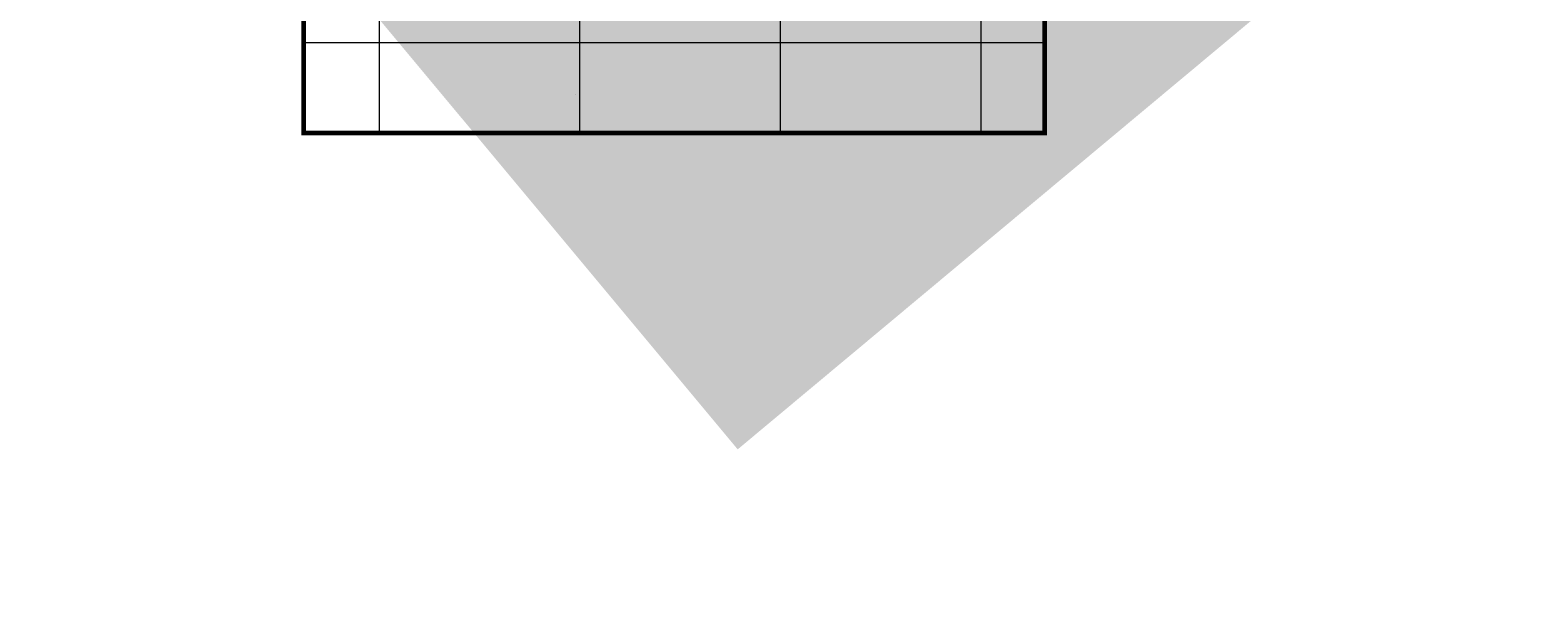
# Model space of a CAD drawing. Extents: x -5280327 to 29700, y -3925683 to 5564800.
# Drawn here: x 12264 to 29700, y -5172 to 1598 of the extents above; entities that cross this region are included whole.
import ezdxf

# ---------------------------------------------------------------- set-up
doc = ezdxf.new("R2010")
doc.units = 0
doc.linetypes.add('6', pattern=[2640.874023, 1320.437012, -1320.437012])
doc.layers.get('0').update_dxf_attribs({"linetype": 'CONTINUOUS'})
doc.layers.add('MARCO', color=7, linetype='CONTINUOUS')

msp = doc.modelspace()

# ---------------------------------------------------------------- linework, layer by layer
at = {"color": 7, "linetype": '6', "const_width": 10343}
msp.add_lwpolyline([(0, 29406), (24528, 0)], dxfattribs=at)
msp.add_lwpolyline([(0, 29406), (24528, 0)], dxfattribs=at)
at = {"layer": 'Cuadricula Coordenadas', "color": 7}
for points in [[(16359, 390), (16359, 12938)], [(18709, 390), (18709, 12938)], [(21059, 390), (21059, 12938)], [(23409, 390), (23409, 12938)], [(15472, 1448), (24151, 1448)]]:
    msp.add_lwpolyline(points, dxfattribs=at)
at = {"layer": 'Cuadricula Coordenadas', "color": 7, "const_width": 0.00153}
for points in [[(15508, 1506), (15517, 1507), (15517, 1507), (15517, 1503), (15518, 1499), (15519, 1497), (15519, 1497), (15521, 1495), (15523, 1494), (15526, 1494), (15526, 1494), (15529, 1494), (15531, 1495), (15533, 1496), (15533, 1496), (15536, 1498), (15538, 1499), (15539, 1502), (15539, 1502), (15541, 1504), (15543, 1507), (15544, 1511), (15544, 1511), (15546, 1515), (15547, 1519), (15548, 1523), (15548, 1523), (15548, 1523), (15548, 1524), (15548, 1524), (15548, 1524), (15545, 1522), (15543, 1519), (15539, 1517), (15539, 1517), (15536, 1515), (15533, 1514), (15529, 1514), (15529, 1514), (15524, 1515), (15519, 1517), (15516, 1521), (15516, 1521), (15513, 1526), (15512, 1533), (15513, 1540), (15513, 1540), (15515, 1547), (15518, 1554), (15523, 1559), (15523, 1559), (15528, 1563), (15534, 1565), (15540, 1566), (15540, 1566), (15544, 1566), (15548, 1564), (15552, 1562), (15552, 1562), (15554, 1559), (15557, 1555), (15558, 1550), (15558, 1550), (15559, 1545), (15558, 1537), (15557, 1528), (15557, 1528), (15555, 1519), (15553, 1511), (15550, 1504), (15550, 1504), (15547, 1499), (15543, 1494), (15539, 1491), (15539, 1491), (15534, 1488), (15530, 1487), (15524, 1486), (15524, 1486), (15519, 1487), (15515, 1488), (15512, 1491), (15512, 1491), (15510, 1495), (15508, 1500), (15508, 1506)], [(15550, 1540), (15550, 1545), (15550, 1550), (15548, 1553), (15548, 1553), (15546, 1556), (15543, 1558), (15539, 1558), (15539, 1558), (15536, 1558), (15532, 1556), (15528, 1553), (15528, 1553), (15525, 1549), (15523, 1545), (15522, 1539), (15522, 1539), (15521, 1535), (15522, 1531), (15524, 1527), (15524, 1527), (15526, 1525), (15529, 1523), (15533, 1523), (15533, 1523), (15537, 1523), (15540, 1525), (15543, 1527), (15543, 1527), (15546, 1531), (15548, 1535), (15550, 1540)], [(15589, 1508), (15598, 1510), (15598, 1510), (15599, 1505), (15600, 1501), (15601, 1498), (15601, 1498), (15604, 1496), (15606, 1495), (15609, 1494), (15609, 1494), (15613, 1495), (15617, 1496), (15621, 1499), (15621, 1499), (15624, 1502), (15626, 1506), (15627, 1510), (15627, 1510), (15627, 1515), (15626, 1518), (15625, 1521), (15625, 1521), (15622, 1524), (15619, 1525), (15616, 1526), (15616, 1526), (15614, 1526), (15612, 1525), (15609, 1525), (15612, 1533), (15612, 1533), (15612, 1533), (15613, 1533), (15613, 1533), (15613, 1533), (15617, 1533), (15620, 1534), (15624, 1536), (15624, 1536), (15627, 1539), (15629, 1542), (15630, 1546), (15630, 1546), (15630, 1549), (15630, 1552), (15628, 1555), (15628, 1555), (15626, 1557), (15624, 1558), (15621, 1558), (15621, 1558), (15617, 1558), (15614, 1557), (15612, 1555), (15612, 1555), (15609, 1552), (15607, 1549), (15605, 1544), (15597, 1546), (15597, 1546), (15600, 1552), (15603, 1557), (15607, 1561), (15607, 1561), (15611, 1564), (15616, 1566), (15622, 1566), (15622, 1566), (15625, 1566), (15629, 1565), (15632, 1563), (15632, 1563), (15635, 1561), (15637, 1559), (15638, 1556), (15638, 1556), (15639, 1553), (15639, 1549), (15639, 1546), (15639, 1546), (15638, 1543), (15637, 1539), (15635, 1537), (15635, 1537), (15632, 1534), (15630, 1532), (15626, 1530), (15626, 1530), (15630, 1529), (15633, 1526), (15635, 1523), (15635, 1523), (15636, 1520), (15637, 1515), (15636, 1511), (15636, 1511), (15634, 1504), (15631, 1498), (15626, 1493), (15626, 1493), (15621, 1489), (15615, 1487), (15608, 1486), (15608, 1486), (15602, 1487), (15597, 1489), (15594, 1492), (15594, 1492), (15591, 1497), (15590, 1502), (15589, 1508)], [(15644, 1508), (15653, 1510), (15653, 1510), (15653, 1505), (15654, 1501), (15656, 1498), (15656, 1498), (15658, 1496), (15661, 1495), (15664, 1494), (15664, 1494), (15668, 1495), (15672, 1496), (15675, 1499), (15675, 1499), (15678, 1502), (15680, 1506), (15682, 1510), (15682, 1510), (15682, 1515), (15681, 1518), (15680, 1521), (15680, 1521), (15677, 1524), (15674, 1525), (15670, 1526), (15670, 1526), (15669, 1526), (15667, 1525), (15664, 1525), (15667, 1533), (15667, 1533), (15667, 1533), (15668, 1533), (15668, 1533), (15668, 1533), (15672, 1533), (15675, 1534), (15679, 1536), (15679, 1536), (15681, 1539), (15683, 1542), (15685, 1546), (15685, 1546), (15685, 1549), (15684, 1552), (15683, 1555), (15683, 1555), (15681, 1557), (15678, 1558), (15675, 1558), (15675, 1558), (15672, 1558), (15669, 1557), (15666, 1555), (15666, 1555), (15664, 1552), (15662, 1549), (15660, 1544), (15652, 1546), (15652, 1546), (15654, 1552), (15658, 1557), (15662, 1561), (15662, 1561), (15666, 1564), (15671, 1566), (15677, 1566), (15677, 1566), (15680, 1566), (15684, 1565), (15687, 1563), (15687, 1563), (15689, 1561), (15691, 1559), (15693, 1556), (15693, 1556), (15694, 1553), (15694, 1549), (15694, 1546), (15694, 1546), (15693, 1543), (15691, 1539), (15689, 1537), (15689, 1537), (15687, 1534), (15684, 1532), (15681, 1530), (15681, 1530), (15685, 1529), (15687, 1526), (15690, 1523), (15690, 1523), (15691, 1520), (15691, 1515), (15691, 1511), (15691, 1511), (15689, 1504), (15686, 1498), (15681, 1493), (15681, 1493), (15675, 1489), (15669, 1487), (15663, 1486), (15663, 1486), (15657, 1487), (15652, 1489), (15648, 1492), (15648, 1492), (15646, 1497), (15644, 1502), (15644, 1508)], [(15751, 1547), (15742, 1546), (15742, 1546), (15742, 1549), (15741, 1552), (15740, 1554), (15740, 1554), (15738, 1556), (15735, 1558), (15732, 1558), (15732, 1558), (15729, 1558), (15727, 1557), (15724, 1556), (15724, 1556), (15721, 1553), (15719, 1550), (15716, 1546), (15716, 1546), (15714, 1541), (15712, 1535), (15711, 1528), (15711, 1528), (15713, 1531), (15716, 1534), (15720, 1536), (15720, 1536), (15723, 1537), (15726, 1538), (15730, 1538), (15730, 1538), (15735, 1538), (15739, 1535), (15743, 1531), (15743, 1531), (15746, 1526), (15747, 1520), (15746, 1513), (15746, 1513), (15745, 1508), (15743, 1504), (15741, 1499), (15741, 1499), (15738, 1495), (15735, 1492), (15731, 1490), (15731, 1490), (15727, 1488), (15723, 1487), (15719, 1486), (15719, 1486), (15713, 1487), (15707, 1490), (15703, 1495), (15703, 1495), (15701, 1502), (15700, 1512), (15701, 1524), (15701, 1524), (15705, 1538), (15709, 1549), (15715, 1557), (15715, 1557), (15721, 1562), (15727, 1565), (15734, 1566), (15734, 1566), (15739, 1566), (15743, 1564), (15747, 1561), (15747, 1561), (15749, 1557), (15750, 1552), (15751, 1547)], [(15709, 1513), (15709, 1510), (15709, 1507), (15710, 1503), (15710, 1503), (15711, 1501), (15712, 1498), (15714, 1497), (15714, 1497), (15716, 1495), (15718, 1494), (15720, 1494), (15720, 1494), (15724, 1495), (15727, 1496), (15731, 1499), (15731, 1499), (15734, 1503), (15736, 1507), (15737, 1512), (15737, 1512), (15737, 1517), (15737, 1522), (15735, 1525), (15735, 1525), (15733, 1528), (15730, 1529), (15726, 1530), (15726, 1530), (15723, 1529), (15719, 1528), (15716, 1525), (15716, 1525), (15713, 1522), (15711, 1518), (15709, 1513)], [(15784, 1526), (15784, 1526), (15786, 1535), (15788, 1542), (15791, 1549), (15791, 1549), (15794, 1554), (15797, 1558), (15801, 1562), (15801, 1562), (15805, 1564), (15809, 1566), (15814, 1566), (15814, 1566), (15818, 1566), (15821, 1565), (15824, 1564), (15824, 1564), (15826, 1562), (15828, 1559), (15830, 1556), (15830, 1556), (15831, 1553), (15831, 1549), (15832, 1545), (15832, 1545), (15832, 1540), (15831, 1533), (15830, 1526), (15830, 1526), (15828, 1518), (15826, 1510), (15824, 1504), (15824, 1504), (15821, 1499), (15818, 1494), (15814, 1491), (15814, 1491), (15810, 1488), (15805, 1487), (15800, 1486), (15800, 1486), (15794, 1487), (15789, 1490), (15786, 1494), (15786, 1494), (15783, 1502), (15783, 1513), (15784, 1526)], [(15793, 1526), (15792, 1515), (15791, 1506), (15793, 1501), (15793, 1501), (15795, 1497), (15798, 1495), (15802, 1494), (15802, 1494), (15805, 1495), (15809, 1497), (15813, 1501), (15813, 1501), (15816, 1506), (15819, 1515), (15821, 1526), (15821, 1526), (15823, 1538), (15823, 1546), (15822, 1552), (15822, 1552), (15819, 1555), (15816, 1558), (15813, 1558), (15813, 1558), (15809, 1558), (15805, 1556), (15802, 1553), (15802, 1553), (15799, 1547), (15796, 1538), (15793, 1526)], [(15888, 1547), (15879, 1546), (15879, 1546), (15879, 1549), (15878, 1552), (15877, 1554), (15877, 1554), (15875, 1556), (15872, 1558), (15869, 1558), (15869, 1558), (15866, 1558), (15864, 1557), (15861, 1556), (15861, 1556), (15858, 1553), (15856, 1550), (15853, 1546), (15853, 1546), (15851, 1541), (15849, 1535), (15848, 1528), (15848, 1528), (15850, 1531), (15853, 1534), (15857, 1536), (15857, 1536), (15860, 1537), (15863, 1538), (15867, 1538), (15867, 1538), (15872, 1538), (15876, 1535), (15880, 1531), (15880, 1531), (15882, 1526), (15883, 1520), (15883, 1513), (15883, 1513), (15882, 1508), (15880, 1504), (15878, 1499), (15878, 1499), (15875, 1495), (15872, 1492), (15868, 1490), (15868, 1490), (15864, 1488), (15860, 1487), (15856, 1486), (15856, 1486), (15849, 1487), (15844, 1490), (15840, 1495), (15840, 1495), (15837, 1502), (15837, 1512), (15838, 1524), (15838, 1524), (15842, 1538), (15846, 1549), (15852, 1557), (15852, 1557), (15857, 1562), (15864, 1565), (15871, 1566), (15871, 1566), (15876, 1566), (15880, 1564), (15884, 1561), (15884, 1561), (15886, 1557), (15887, 1552), (15888, 1547)], [(15846, 1513), (15846, 1510), (15846, 1507), (15846, 1503), (15846, 1503), (15847, 1501), (15849, 1498), (15851, 1497), (15851, 1497), (15853, 1495), (15855, 1494), (15857, 1494), (15857, 1494), (15861, 1495), (15864, 1496), (15868, 1499), (15868, 1499), (15870, 1503), (15873, 1507), (15874, 1512), (15874, 1512), (15874, 1517), (15874, 1522), (15872, 1525), (15872, 1525), (15870, 1528), (15867, 1529), (15863, 1530), (15863, 1530), (15859, 1529), (15856, 1528), (15853, 1525), (15853, 1525), (15850, 1522), (15848, 1518), (15846, 1513)], [(15894, 1526), (15894, 1526), (15896, 1535), (15898, 1542), (15900, 1549), (15900, 1549), (15903, 1554), (15907, 1558), (15910, 1562), (15910, 1562), (15914, 1564), (15919, 1566), (15924, 1566), (15924, 1566), (15927, 1566), (15931, 1565), (15933, 1564), (15933, 1564), (15936, 1562), (15938, 1559), (15939, 1556), (15939, 1556), (15940, 1553), (15941, 1549), (15941, 1545), (15941, 1545), (15941, 1540), (15941, 1533), (15940, 1526), (15940, 1526), (15938, 1518), (15936, 1510), (15933, 1504), (15933, 1504), (15930, 1499), (15927, 1494), (15923, 1491), (15923, 1491), (15919, 1488), (15915, 1487), (15910, 1486), (15910, 1486), (15904, 1487), (15899, 1490), (15895, 1494), (15895, 1494), (15893, 1502), (15892, 1513), (15894, 1526)], [(15903, 1526), (15901, 1515), (15901, 1506), (15902, 1501), (15902, 1501), (15905, 1497), (15907, 1495), (15911, 1494), (15911, 1494), (15915, 1495), (15919, 1497), (15922, 1501), (15922, 1501), (15926, 1506), (15928, 1515), (15931, 1526), (15931, 1526), (15932, 1538), (15933, 1546), (15931, 1552), (15931, 1552), (15929, 1555), (15926, 1558), (15922, 1558), (15922, 1558), (15919, 1558), (15915, 1556), (15912, 1553), (15912, 1553), (15908, 1547), (15905, 1538), (15903, 1526)], [(15973, 1488), (15986, 1566), (15996, 1566), (16022, 1504), (16033, 1566), (16042, 1566), (16028, 1488), (16019, 1488), (15992, 1549), (15981, 1488), (15973, 1488)], [(23375, 1506), (23383, 1507), (23383, 1507), (23383, 1503), (23384, 1499), (23386, 1497), (23386, 1497), (23387, 1495), (23390, 1494), (23393, 1494), (23393, 1494), (23395, 1494), (23398, 1495), (23400, 1496), (23400, 1496), (23402, 1498), (23404, 1499), (23406, 1502), (23406, 1502), (23408, 1504), (23409, 1507), (23411, 1511), (23411, 1511), (23412, 1515), (23413, 1519), (23414, 1523), (23414, 1523), (23414, 1523), (23414, 1524), (23414, 1524), (23414, 1524), (23412, 1522), (23409, 1519), (23406, 1517), (23406, 1517), (23403, 1515), (23399, 1514), (23396, 1514), (23396, 1514), (23390, 1515), (23386, 1517), (23382, 1521), (23382, 1521), (23380, 1526), (23379, 1533), (23379, 1540), (23379, 1540), (23381, 1547), (23385, 1554), (23389, 1559), (23389, 1559), (23394, 1563), (23400, 1565), (23406, 1566), (23406, 1566), (23411, 1566), (23415, 1564), (23418, 1562), (23418, 1562), (23421, 1559), (23423, 1555), (23425, 1550), (23425, 1550), (23425, 1545), (23425, 1537), (23424, 1528), (23424, 1528), (23422, 1519), (23419, 1511), (23417, 1504), (23417, 1504), (23413, 1499), (23410, 1494), (23406, 1491), (23406, 1491), (23401, 1488), (23396, 1487), (23391, 1486), (23391, 1486), (23386, 1487), (23382, 1488), (23379, 1491), (23379, 1491), (23376, 1495), (23375, 1500), (23375, 1506)], [(23416, 1540), (23417, 1545), (23416, 1550), (23415, 1553), (23415, 1553), (23412, 1556), (23409, 1558), (23406, 1558), (23406, 1558), (23402, 1558), (23399, 1556), (23395, 1553), (23395, 1553), (23392, 1549), (23390, 1545), (23388, 1539), (23388, 1539), (23388, 1535), (23389, 1531), (23390, 1527), (23390, 1527), (23393, 1525), (23396, 1523), (23399, 1523), (23399, 1523), (23403, 1523), (23407, 1525), (23410, 1527), (23410, 1527), (23413, 1531), (23415, 1535), (23416, 1540)], [(23456, 1508), (23465, 1510), (23465, 1510), (23465, 1505), (23466, 1501), (23468, 1498), (23468, 1498), (23470, 1496), (23473, 1495), (23476, 1494), (23476, 1494), (23480, 1495), (23484, 1496), (23487, 1499), (23487, 1499), (23490, 1502), (23492, 1506), (23493, 1510), (23493, 1510), (23494, 1515), (23493, 1518), (23492, 1521), (23492, 1521), (23489, 1524), (23486, 1525), (23482, 1526), (23482, 1526), (23481, 1526), (23478, 1525), (23476, 1525), (23479, 1533), (23479, 1533), (23479, 1533), (23479, 1533), (23480, 1533), (23480, 1533), (23484, 1533), (23487, 1534), (23490, 1536), (23490, 1536), (23493, 1539), (23495, 1542), (23497, 1546), (23497, 1546), (23497, 1549), (23496, 1552), (23495, 1555), (23495, 1555), (23493, 1557), (23490, 1558), (23487, 1558), (23487, 1558), (23484, 1558), (23481, 1557), (23478, 1555), (23478, 1555), (23476, 1552), (23474, 1549), (23472, 1544), (23464, 1546), (23464, 1546), (23466, 1552), (23469, 1557), (23473, 1561), (23473, 1561), (23478, 1564), (23483, 1566), (23488, 1566), (23488, 1566), (23492, 1566), (23495, 1565), (23499, 1563), (23499, 1563), (23501, 1561), (23503, 1559), (23505, 1556), (23505, 1556), (23505, 1553), (23506, 1549), (23505, 1546), (23505, 1546), (23505, 1543), (23503, 1539), (23501, 1537), (23501, 1537), (23499, 1534), (23496, 1532), (23493, 1530), (23493, 1530), (23497, 1529), (23499, 1526), (23501, 1523), (23501, 1523), (23503, 1520), (23503, 1515), (23503, 1511), (23503, 1511), (23501, 1504), (23498, 1498), (23493, 1493), (23493, 1493), (23487, 1489), (23481, 1487), (23475, 1486), (23475, 1486), (23469, 1487), (23464, 1489), (23460, 1492), (23460, 1492), (23458, 1497), (23456, 1502), (23456, 1508)], [(23511, 1508), (23520, 1510), (23520, 1510), (23520, 1505), (23521, 1501), (23523, 1498), (23523, 1498), (23525, 1496), (23528, 1495), (23531, 1494), (23531, 1494), (23535, 1495), (23539, 1496), (23542, 1499), (23542, 1499), (23545, 1502), (23547, 1506), (23548, 1510), (23548, 1510), (23549, 1515), (23548, 1518), (23546, 1521), (23546, 1521), (23544, 1524), (23541, 1525), (23537, 1526), (23537, 1526), (23535, 1526), (23533, 1525), (23531, 1525), (23533, 1533), (23533, 1533), (23534, 1533), (23534, 1533), (23535, 1533), (23535, 1533), (23538, 1533), (23542, 1534), (23545, 1536), (23545, 1536), (23548, 1539), (23550, 1542), (23551, 1546), (23551, 1546), (23552, 1549), (23551, 1552), (23550, 1555), (23550, 1555), (23548, 1557), (23545, 1558), (23542, 1558), (23542, 1558), (23539, 1558), (23536, 1557), (23533, 1555), (23533, 1555), (23530, 1552), (23528, 1549), (23527, 1544), (23518, 1546), (23518, 1546), (23521, 1552), (23524, 1557), (23528, 1561), (23528, 1561), (23533, 1564), (23538, 1566), (23543, 1566), (23543, 1566), (23547, 1566), (23550, 1565), (23553, 1563), (23553, 1563), (23556, 1561), (23558, 1559), (23559, 1556), (23559, 1556), (23560, 1553), (23561, 1549), (23560, 1546), (23560, 1546), (23559, 1543), (23558, 1539), (23556, 1537), (23556, 1537), (23554, 1534), (23551, 1532), (23548, 1530), (23548, 1530), (23551, 1529), (23554, 1526), (23556, 1523), (23556, 1523), (23558, 1520), (23558, 1515), (23557, 1511), (23557, 1511), (23556, 1504), (23552, 1498), (23548, 1493), (23548, 1493), (23542, 1489), (23536, 1487), (23529, 1486), (23529, 1486), (23524, 1487), (23519, 1489), (23515, 1492), (23515, 1492), (23512, 1497), (23511, 1502), (23511, 1508)], [(23617, 1547), (23609, 1546), (23609, 1546), (23608, 1549), (23608, 1552), (23607, 1554), (23607, 1554), (23605, 1556), (23602, 1558), (23599, 1558), (23599, 1558), (23596, 1558), (23594, 1557), (23591, 1556), (23591, 1556), (23588, 1553), (23585, 1550), (23583, 1546), (23583, 1546), (23581, 1541), (23579, 1535), (23577, 1528), (23577, 1528), (23580, 1531), (23583, 1534), (23586, 1536), (23586, 1536), (23590, 1537), (23593, 1538), (23596, 1538), (23596, 1538), (23602, 1538), (23606, 1535), (23610, 1531), (23610, 1531), (23612, 1526), (23613, 1520), (23613, 1513), (23613, 1513), (23611, 1508), (23610, 1504), (23607, 1499), (23607, 1499), (23604, 1495), (23601, 1492), (23598, 1490), (23598, 1490), (23594, 1488), (23590, 1487), (23586, 1486), (23586, 1486), (23579, 1487), (23574, 1490), (23570, 1495), (23570, 1495), (23567, 1502), (23567, 1512), (23568, 1524), (23568, 1524), (23571, 1538), (23576, 1549), (23581, 1557), (23581, 1557), (23587, 1562), (23594, 1565), (23601, 1566), (23601, 1566), (23606, 1566), (23610, 1564), (23613, 1561), (23613, 1561), (23616, 1557), (23617, 1552), (23617, 1547)], [(23576, 1513), (23576, 1510), (23576, 1507), (23576, 1503), (23576, 1503), (23577, 1501), (23579, 1498), (23580, 1497), (23580, 1497), (23582, 1495), (23585, 1494), (23587, 1494), (23587, 1494), (23591, 1495), (23594, 1496), (23597, 1499), (23597, 1499), (23600, 1503), (23602, 1507), (23604, 1512), (23604, 1512), (23604, 1517), (23604, 1522), (23602, 1525), (23602, 1525), (23600, 1528), (23597, 1529), (23593, 1530), (23593, 1530), (23589, 1529), (23586, 1528), (23582, 1525), (23582, 1525), (23579, 1522), (23577, 1518), (23576, 1513)], [(23651, 1526), (23651, 1526), (23653, 1535), (23655, 1542), (23657, 1549), (23657, 1549), (23660, 1554), (23664, 1558), (23667, 1562), (23667, 1562), (23671, 1564), (23676, 1566), (23681, 1566), (23681, 1566), (23685, 1566), (23688, 1565), (23690, 1564), (23690, 1564), (23693, 1562), (23695, 1559), (23696, 1556), (23696, 1556), (23697, 1553), (23698, 1549), (23699, 1545), (23699, 1545), (23699, 1540), (23698, 1533), (23697, 1526), (23697, 1526), (23695, 1518), (23693, 1510), (23690, 1504), (23690, 1504), (23687, 1499), (23684, 1494), (23680, 1491), (23680, 1491), (23676, 1488), (23672, 1487), (23667, 1486), (23667, 1486), (23661, 1487), (23656, 1490), (23652, 1494), (23652, 1494), (23650, 1502), (23649, 1513), (23651, 1526)], [(23660, 1526), (23658, 1515), (23658, 1506), (23659, 1501), (23659, 1501), (23662, 1497), (23665, 1495), (23668, 1494), (23668, 1494), (23672, 1495), (23676, 1497), (23679, 1501), (23679, 1501), (23683, 1506), (23686, 1515), (23688, 1526), (23688, 1526), (23690, 1538), (23690, 1546), (23688, 1552), (23688, 1552), (23686, 1555), (23683, 1558), (23679, 1558), (23679, 1558), (23676, 1558), (23672, 1556), (23669, 1553), (23669, 1553), (23665, 1547), (23662, 1538), (23660, 1526)], [(23754, 1547), (23745, 1546), (23745, 1546), (23745, 1549), (23745, 1552), (23744, 1554), (23744, 1554), (23742, 1556), (23739, 1558), (23736, 1558), (23736, 1558), (23733, 1558), (23730, 1557), (23728, 1556), (23728, 1556), (23725, 1553), (23722, 1550), (23720, 1546), (23720, 1546), (23718, 1541), (23716, 1535), (23714, 1528), (23714, 1528), (23717, 1531), (23720, 1534), (23723, 1536), (23723, 1536), (23727, 1537), (23730, 1538), (23733, 1538), (23733, 1538), (23739, 1538), (23743, 1535), (23747, 1531), (23747, 1531), (23749, 1526), (23750, 1520), (23750, 1513), (23750, 1513), (23748, 1508), (23747, 1504), (23744, 1499), (23744, 1499), (23741, 1495), (23738, 1492), (23735, 1490), (23735, 1490), (23731, 1488), (23727, 1487), (23723, 1486), (23723, 1486), (23716, 1487), (23711, 1490), (23707, 1495), (23707, 1495), (23704, 1502), (23704, 1512), (23705, 1524), (23705, 1524), (23708, 1538), (23713, 1549), (23718, 1557), (23718, 1557), (23724, 1562), (23731, 1565), (23738, 1566), (23738, 1566), (23743, 1566), (23747, 1564), (23750, 1561), (23750, 1561), (23753, 1557), (23754, 1552), (23754, 1547)], [(23713, 1513), (23713, 1510), (23713, 1507), (23713, 1503), (23713, 1503), (23714, 1501), (23715, 1498), (23717, 1497), (23717, 1497), (23719, 1495), (23722, 1494), (23724, 1494), (23724, 1494), (23728, 1495), (23731, 1496), (23734, 1499), (23734, 1499), (23737, 1503), (23739, 1507), (23741, 1512), (23741, 1512), (23741, 1517), (23740, 1522), (23739, 1525), (23739, 1525), (23737, 1528), (23734, 1529), (23730, 1530), (23730, 1530), (23726, 1529), (23723, 1528), (23719, 1525), (23719, 1525), (23716, 1522), (23714, 1518), (23713, 1513)], [(23760, 1526), (23760, 1526), (23762, 1535), (23764, 1542), (23767, 1549), (23767, 1549), (23770, 1554), (23773, 1558), (23777, 1562), (23777, 1562), (23781, 1564), (23786, 1566), (23790, 1566), (23790, 1566), (23794, 1566), (23797, 1565), (23800, 1564), (23800, 1564), (23802, 1562), (23804, 1559), (23806, 1556), (23806, 1556), (23807, 1553), (23808, 1549), (23808, 1545), (23808, 1545), (23808, 1540), (23808, 1533), (23806, 1526), (23806, 1526), (23805, 1518), (23802, 1510), (23800, 1504), (23800, 1504), (23797, 1499), (23794, 1494), (23790, 1491), (23790, 1491), (23786, 1488), (23781, 1487), (23776, 1486), (23776, 1486), (23770, 1487), (23765, 1490), (23762, 1494), (23762, 1494), (23759, 1502), (23759, 1513), (23760, 1526)], [(23769, 1526), (23768, 1515), (23768, 1506), (23769, 1501), (23769, 1501), (23771, 1497), (23774, 1495), (23778, 1494), (23778, 1494), (23782, 1495), (23785, 1497), (23789, 1501), (23789, 1501), (23792, 1506), (23795, 1515), (23798, 1526), (23798, 1526), (23799, 1538), (23799, 1546), (23798, 1552), (23798, 1552), (23796, 1555), (23793, 1558), (23789, 1558), (23789, 1558), (23785, 1558), (23782, 1556), (23778, 1553), (23778, 1553), (23775, 1547), (23772, 1538), (23769, 1526)], [(23839, 1488), (23853, 1566), (23863, 1566), (23889, 1504), (23900, 1566), (23909, 1566), (23895, 1488), (23885, 1488), (23859, 1549), (23848, 1488), (23839, 1488)], [(16251, 1069), (16241, 1071), (16241, 1117), (16241, 1117), (16244, 1117), (16246, 1116), (16248, 1115), (16248, 1115), (16252, 1113), (16255, 1110), (16258, 1107), (16258, 1107), (16262, 1104), (16266, 1099), (16270, 1094), (16270, 1094), (16277, 1086), (16282, 1080), (16287, 1076), (16287, 1076), (16291, 1073), (16295, 1071), (16298, 1069), (16298, 1069), (16302, 1069), (16305, 1070), (16308, 1071), (16308, 1071), (16310, 1074), (16312, 1077), (16312, 1080), (16312, 1080), (16312, 1084), (16310, 1088), (16308, 1091), (16308, 1091), (16305, 1094), (16301, 1096), (16296, 1097), (16297, 1106), (16297, 1106), (16304, 1103), (16310, 1100), (16314, 1096), (16314, 1096), (16317, 1091), (16319, 1085), (16320, 1079), (16320, 1079), (16319, 1073), (16317, 1068), (16314, 1064), (16314, 1064), (16309, 1061), (16304, 1060), (16298, 1061), (16298, 1061), (16295, 1061), (16292, 1062), (16289, 1064), (16289, 1064), (16286, 1066), (16283, 1068), (16279, 1071), (16279, 1071), (16276, 1075), (16271, 1081), (16266, 1087), (16266, 1087), (16261, 1092), (16258, 1096), (16256, 1099), (16256, 1099), (16254, 1101), (16252, 1102), (16251, 1103), (16251, 1069)], [(16309, 1049), (16319, 1047), (16319, 1001), (16311, 1003), (16311, 1003), (16305, 1008), (16298, 1014), (16290, 1020), (16290, 1020), (16281, 1025), (16272, 1030), (16263, 1035), (16263, 1035), (16256, 1038), (16249, 1040), (16241, 1042), (16241, 1051), (16241, 1051), (16248, 1049), (16255, 1047), (16264, 1044), (16264, 1044), (16272, 1040), (16281, 1035), (16289, 1030), (16289, 1030), (16297, 1025), (16303, 1019), (16309, 1014), (16309, 1049)], [(18601, 1069), (18591, 1071), (18591, 1117), (18591, 1117), (18594, 1117), (18596, 1116), (18598, 1115), (18598, 1115), (18601, 1113), (18605, 1110), (18608, 1107), (18608, 1107), (18612, 1104), (18616, 1099), (18620, 1094), (18620, 1094), (18627, 1086), (18632, 1080), (18637, 1076), (18637, 1076), (18641, 1073), (18645, 1071), (18648, 1069), (18648, 1069), (18652, 1069), (18655, 1070), (18658, 1071), (18658, 1071), (18660, 1074), (18662, 1077), (18662, 1080), (18662, 1080), (18662, 1084), (18660, 1088), (18658, 1091), (18658, 1091), (18655, 1094), (18651, 1096), (18646, 1097), (18647, 1106), (18647, 1106), (18654, 1103), (18660, 1100), (18664, 1096), (18664, 1096), (18667, 1091), (18669, 1085), (18670, 1079), (18670, 1079), (18669, 1073), (18667, 1068), (18664, 1064), (18664, 1064), (18659, 1061), (18654, 1060), (18648, 1061), (18648, 1061), (18645, 1061), (18642, 1062), (18639, 1064), (18639, 1064), (18636, 1066), (18633, 1068), (18629, 1071), (18629, 1071), (18626, 1075), (18621, 1081), (18616, 1087), (18616, 1087), (18611, 1092), (18608, 1096), (18606, 1099), (18606, 1099), (18604, 1101), (18602, 1102), (18601, 1103), (18601, 1069)], [(18659, 1049), (18669, 1047), (18669, 1001), (18661, 1003), (18661, 1003), (18655, 1008), (18648, 1014), (18640, 1020), (18640, 1020), (18631, 1025), (18622, 1030), (18613, 1035), (18613, 1035), (18606, 1038), (18599, 1040), (18591, 1042), (18591, 1051), (18591, 1051), (18598, 1049), (18605, 1047), (18614, 1044), (18614, 1044), (18622, 1040), (18631, 1035), (18639, 1030), (18639, 1030), (18647, 1025), (18653, 1019), (18659, 1014), (18659, 1049)], [(20950, 1069), (20941, 1071), (20941, 1117), (20941, 1117), (20944, 1117), (20946, 1116), (20948, 1115), (20948, 1115), (20951, 1113), (20955, 1110), (20958, 1107), (20958, 1107), (20962, 1104), (20966, 1099), (20970, 1094), (20970, 1094), (20977, 1086), (20982, 1080), (20987, 1076), (20987, 1076), (20991, 1073), (20995, 1071), (20998, 1069), (20998, 1069), (21002, 1069), (21005, 1070), (21008, 1071), (21008, 1071), (21010, 1074), (21011, 1077), (21012, 1080), (21012, 1080), (21011, 1084), (21010, 1088), (21008, 1091), (21008, 1091), (21005, 1094), (21001, 1096), (20996, 1097), (20997, 1106), (20997, 1106), (21004, 1103), (21010, 1100), (21014, 1096), (21014, 1096), (21017, 1091), (21019, 1085), (21020, 1079), (21020, 1079), (21019, 1073), (21017, 1068), (21014, 1064), (21014, 1064), (21009, 1061), (21004, 1060), (20998, 1061), (20998, 1061), (20995, 1061), (20992, 1062), (20989, 1064), (20989, 1064), (20986, 1066), (20983, 1068), (20979, 1071), (20979, 1071), (20976, 1075), (20971, 1081), (20966, 1087), (20966, 1087), (20961, 1092), (20958, 1096), (20956, 1099), (20956, 1099), (20954, 1101), (20952, 1102), (20950, 1103), (20950, 1069)], [(21009, 1049), (21019, 1047), (21019, 1001), (21011, 1003), (21011, 1003), (21005, 1008), (20998, 1014), (20990, 1020), (20990, 1020), (20981, 1025), (20972, 1030), (20963, 1035), (20963, 1035), (20956, 1038), (20949, 1040), (20941, 1042), (20941, 1051), (20941, 1051), (20948, 1049), (20955, 1047), (20964, 1044), (20964, 1044), (20972, 1040), (20981, 1035), (20989, 1030), (20989, 1030), (20996, 1025), (21003, 1019), (21009, 1014), (21009, 1049)], [(23300, 1069), (23291, 1071), (23291, 1117), (23291, 1117), (23293, 1117), (23296, 1116), (23298, 1115), (23298, 1115), (23301, 1113), (23305, 1110), (23308, 1107), (23308, 1107), (23312, 1104), (23316, 1099), (23320, 1094), (23320, 1094), (23327, 1086), (23332, 1080), (23337, 1076), (23337, 1076), (23341, 1073), (23345, 1071), (23348, 1069), (23348, 1069), (23352, 1069), (23355, 1070), (23358, 1071), (23358, 1071), (23360, 1074), (23361, 1077), (23362, 1080), (23362, 1080), (23361, 1084), (23360, 1088), (23358, 1091), (23358, 1091), (23355, 1094), (23351, 1096), (23346, 1097), (23347, 1106), (23347, 1106), (23354, 1103), (23360, 1100), (23364, 1096), (23364, 1096), (23367, 1091), (23369, 1085), (23370, 1079), (23370, 1079), (23369, 1073), (23367, 1068), (23364, 1064), (23364, 1064), (23359, 1061), (23354, 1060), (23348, 1061), (23348, 1061), (23345, 1061), (23342, 1062), (23339, 1064), (23339, 1064), (23336, 1066), (23333, 1068), (23329, 1071), (23329, 1071), (23325, 1075), (23321, 1081), (23315, 1087), (23315, 1087), (23311, 1092), (23308, 1096), (23306, 1099), (23306, 1099), (23304, 1101), (23302, 1102), (23300, 1103), (23300, 1069)], [(23359, 1049), (23368, 1047), (23368, 1001), (23361, 1003), (23361, 1003), (23355, 1008), (23348, 1014), (23340, 1020), (23340, 1020), (23331, 1025), (23322, 1030), (23313, 1035), (23313, 1035), (23306, 1038), (23299, 1040), (23291, 1042), (23291, 1051), (23291, 1051), (23298, 1049), (23305, 1047), (23313, 1044), (23313, 1044), (23322, 1040), (23331, 1035), (23339, 1030), (23339, 1030), (23346, 1025), (23353, 1019), (23359, 1014), (23359, 1049)], [(16259, 1002), (16260, 993), (16260, 993), (16256, 993), (16253, 992), (16251, 991), (16251, 991), (16249, 989), (16248, 987), (16248, 984), (16248, 984), (16248, 981), (16249, 979), (16250, 977), (16250, 977), (16251, 974), (16253, 973), (16255, 971), (16255, 971), (16258, 969), (16261, 967), (16265, 966), (16265, 966), (16268, 965), (16272, 963), (16276, 963), (16276, 963), (16277, 962), (16277, 962), (16278, 962), (16278, 962), (16275, 965), (16273, 968), (16271, 971), (16271, 971), (16269, 974), (16268, 977), (16268, 981), (16268, 981), (16269, 986), (16271, 991), (16275, 994), (16275, 994), (16280, 997), (16286, 998), (16294, 997), (16294, 997), (16301, 995), (16307, 992), (16313, 988), (16313, 988), (16317, 982), (16319, 977), (16320, 970), (16320, 970), (16320, 966), (16318, 962), (16316, 959), (16316, 959), (16313, 956), (16309, 953), (16304, 952), (16304, 952), (16298, 951), (16291, 952), (16282, 953), (16282, 953), (16273, 955), (16265, 957), (16258, 960), (16258, 960), (16253, 963), (16248, 967), (16245, 971), (16245, 971), (16242, 976), (16241, 981), (16240, 986), (16240, 986), (16241, 991), (16242, 995), (16245, 998), (16245, 998), (16249, 1001), (16254, 1002), (16259, 1002)], [(16241, 892), (16241, 900), (16303, 890), (16303, 890), (16300, 892), (16298, 895), (16296, 899), (16296, 899), (16294, 903), (16292, 906), (16291, 909), (16300, 907), (16300, 907), (16303, 902), (16306, 897), (16310, 893), (16310, 893), (16313, 889), (16317, 886), (16320, 883), (16320, 878), (16241, 892)], [(16294, 960), (16299, 960), (16304, 961), (16307, 962), (16307, 962), (16310, 964), (16312, 967), (16312, 971), (16312, 971), (16311, 975), (16310, 978), (16307, 982), (16307, 982), (16303, 985), (16298, 987), (16293, 988), (16293, 988), (16289, 989), (16285, 988), (16281, 986), (16281, 986), (16279, 984), (16277, 981), (16276, 977), (16276, 977), (16277, 973), (16279, 970), (16281, 967), (16281, 967), (16285, 964), (16289, 962), (16294, 960)], [(18609, 1002), (18610, 993), (18610, 993), (18606, 993), (18603, 992), (18601, 991), (18601, 991), (18599, 989), (18598, 987), (18598, 984), (18598, 984), (18598, 981), (18599, 979), (18600, 977), (18600, 977), (18601, 974), (18603, 973), (18605, 971), (18605, 971), (18608, 969), (18611, 967), (18614, 966), (18614, 966), (18618, 965), (18622, 963), (18626, 963), (18626, 963), (18627, 962), (18627, 962), (18628, 962), (18628, 962), (18625, 965), (18623, 968), (18621, 971), (18621, 971), (18619, 974), (18618, 977), (18618, 981), (18618, 981), (18619, 986), (18621, 991), (18625, 994), (18625, 994), (18630, 997), (18636, 998), (18644, 997), (18644, 997), (18651, 995), (18657, 992), (18663, 988), (18663, 988), (18667, 982), (18669, 977), (18670, 970), (18670, 970), (18669, 966), (18668, 962), (18666, 959), (18666, 959), (18663, 956), (18659, 953), (18654, 952), (18654, 952), (18648, 951), (18641, 952), (18632, 953), (18632, 953), (18623, 955), (18615, 957), (18608, 960), (18608, 960), (18603, 963), (18598, 967), (18595, 971), (18595, 971), (18592, 976), (18590, 981), (18590, 986), (18590, 986), (18591, 991), (18592, 995), (18595, 998), (18595, 998), (18599, 1001), (18604, 1002), (18609, 1002)], [(18601, 877), (18591, 879), (18591, 925), (18591, 925), (18594, 925), (18596, 924), (18598, 923), (18598, 923), (18601, 921), (18605, 919), (18608, 916), (18608, 916), (18612, 912), (18616, 908), (18620, 902), (18620, 902), (18627, 894), (18632, 888), (18637, 884), (18637, 884), (18641, 881), (18645, 879), (18648, 878), (18648, 878), (18652, 878), (18655, 878), (18658, 880), (18658, 880), (18660, 882), (18662, 885), (18662, 889), (18662, 889), (18662, 893), (18660, 896), (18658, 899), (18658, 899), (18655, 902), (18651, 904), (18646, 905), (18647, 914), (18647, 914), (18654, 912), (18660, 908), (18664, 904), (18664, 904), (18667, 899), (18669, 893), (18670, 887), (18670, 887), (18669, 881), (18667, 876), (18664, 872), (18664, 872), (18659, 870), (18654, 869), (18648, 869), (18648, 869), (18645, 870), (18642, 871), (18639, 872), (18639, 872), (18636, 874), (18633, 877), (18629, 880), (18629, 880), (18626, 884), (18621, 889), (18616, 895), (18616, 895), (18611, 901), (18608, 905), (18606, 907), (18606, 907), (18604, 909), (18602, 910), (18601, 912), (18601, 877)], [(18644, 960), (18649, 960), (18654, 961), (18657, 962), (18657, 962), (18660, 964), (18661, 967), (18662, 971), (18662, 971), (18661, 975), (18660, 978), (18657, 982), (18657, 982), (18653, 985), (18648, 987), (18643, 988), (18643, 988), (18639, 989), (18634, 988), (18631, 986), (18631, 986), (18628, 984), (18627, 981), (18626, 977), (18626, 977), (18627, 973), (18628, 970), (18631, 967), (18631, 967), (18635, 964), (18639, 962), (18644, 960)], [(20959, 1002), (20960, 993), (20960, 993), (20956, 993), (20953, 992), (20951, 991), (20951, 991), (20949, 989), (20948, 987), (20948, 984), (20948, 984), (20948, 981), (20949, 979), (20950, 977), (20950, 977), (20951, 974), (20953, 973), (20955, 971), (20955, 971), (20958, 969), (20961, 967), (20964, 966), (20964, 966), (20968, 965), (20972, 963), (20976, 963), (20976, 963), (20977, 962), (20977, 962), (20978, 962), (20978, 962), (20975, 965), (20973, 968), (20971, 971), (20971, 971), (20969, 974), (20968, 977), (20968, 981), (20968, 981), (20969, 986), (20971, 991), (20975, 994), (20975, 994), (20980, 997), (20986, 998), (20993, 997), (20993, 997), (21001, 995), (21007, 992), (21013, 988), (21013, 988), (21017, 982), (21019, 977), (21020, 970), (21020, 970), (21019, 966), (21018, 962), (21016, 959), (21016, 959), (21013, 956), (21009, 953), (21004, 952), (21004, 952), (20998, 951), (20991, 952), (20982, 953), (20982, 953), (20973, 955), (20965, 957), (20958, 960), (20958, 960), (20953, 963), (20948, 967), (20945, 971), (20945, 971), (20942, 976), (20940, 981), (20940, 986), (20940, 986), (20940, 991), (20942, 995), (20945, 998), (20945, 998), (20949, 1001), (20954, 1002), (20959, 1002)], [(20962, 921), (20963, 912), (20963, 912), (20958, 911), (20954, 910), (20951, 909), (20951, 909), (20949, 907), (20948, 904), (20948, 901), (20948, 901), (20948, 897), (20950, 893), (20952, 890), (20952, 890), (20956, 887), (20960, 884), (20964, 883), (20964, 883), (20968, 883), (20972, 884), (20975, 885), (20975, 885), (20977, 888), (20979, 891), (20979, 894), (20979, 894), (20979, 896), (20979, 898), (20978, 901), (20987, 898), (20987, 898), (20987, 898), (20987, 897), (20987, 897), (20987, 897), (20987, 893), (20988, 890), (20990, 886), (20990, 886), (20992, 883), (20996, 881), (21000, 880), (21000, 880), (21003, 880), (21006, 880), (21008, 882), (21008, 882), (21010, 884), (21012, 886), (21012, 890), (21012, 890), (21012, 893), (21010, 896), (21008, 899), (21008, 899), (21006, 901), (21002, 903), (20998, 905), (21000, 913), (21000, 913), (21006, 911), (21011, 907), (21015, 903), (21015, 903), (21018, 899), (21019, 894), (21020, 888), (21020, 888), (21020, 885), (21019, 881), (21017, 878), (21017, 878), (21015, 876), (21013, 874), (21010, 872), (21010, 872), (21006, 871), (21003, 871), (21000, 871), (21000, 871), (20996, 872), (20993, 874), (20990, 875), (20990, 875), (20988, 878), (20985, 881), (20984, 884), (20984, 884), (20982, 880), (20980, 877), (20977, 875), (20977, 875), (20973, 874), (20969, 874), (20964, 874), (20964, 874), (20958, 876), (20952, 879), (20947, 884), (20947, 884), (20943, 889), (20941, 896), (20940, 902), (20940, 902), (20941, 908), (20943, 913), (20946, 916), (20946, 916), (20950, 919), (20956, 921), (20962, 921)], [(20994, 960), (20999, 960), (21003, 961), (21007, 962), (21007, 962), (21010, 964), (21011, 967), (21012, 971), (21012, 971), (21011, 975), (21010, 978), (21007, 982), (21007, 982), (21003, 985), (20998, 987), (20993, 988), (20993, 988), (20988, 989), (20984, 988), (20981, 986), (20981, 986), (20978, 984), (20977, 981), (20976, 977), (20976, 977), (20977, 973), (20978, 970), (20981, 967), (20981, 967), (20984, 964), (20989, 962), (20994, 960)], [(23309, 1002), (23310, 993), (23310, 993), (23306, 993), (23303, 992), (23301, 991), (23301, 991), (23299, 989), (23298, 987), (23298, 984), (23298, 984), (23298, 981), (23299, 979), (23300, 977), (23300, 977), (23301, 974), (23303, 973), (23305, 971), (23305, 971), (23308, 969), (23311, 967), (23314, 966), (23314, 966), (23318, 965), (23322, 963), (23326, 963), (23326, 963), (23327, 962), (23327, 962), (23328, 962), (23328, 962), (23325, 965), (23323, 968), (23321, 971), (23321, 971), (23319, 974), (23318, 977), (23318, 981), (23318, 981), (23318, 986), (23321, 991), (23325, 994), (23325, 994), (23330, 997), (23336, 998), (23343, 997), (23343, 997), (23351, 995), (23357, 992), (23363, 988), (23363, 988), (23367, 982), (23369, 977), (23370, 970), (23370, 970), (23369, 966), (23368, 962), (23366, 959), (23366, 959), (23363, 956), (23359, 953), (23354, 952), (23354, 952), (23348, 951), (23341, 952), (23332, 953), (23332, 953), (23323, 955), (23315, 957), (23308, 960), (23308, 960), (23303, 963), (23298, 967), (23294, 971), (23294, 971), (23292, 976), (23290, 981), (23290, 986), (23290, 986), (23290, 991), (23292, 995), (23295, 998), (23295, 998), (23299, 1001), (23304, 1002), (23309, 1002)], [(23312, 921), (23313, 912), (23313, 912), (23308, 911), (23304, 910), (23301, 909), (23301, 909), (23299, 907), (23298, 904), (23298, 901), (23298, 901), (23298, 897), (23300, 893), (23302, 890), (23302, 890), (23306, 887), (23310, 884), (23314, 883), (23314, 883), (23318, 883), (23322, 884), (23325, 885), (23325, 885), (23327, 888), (23329, 891), (23329, 894), (23329, 894), (23329, 896), (23329, 898), (23328, 901), (23337, 898), (23337, 898), (23337, 898), (23337, 897), (23337, 897), (23337, 897), (23337, 893), (23338, 890), (23340, 886), (23340, 886), (23342, 883), (23346, 881), (23350, 880), (23350, 880), (23353, 880), (23356, 880), (23358, 882), (23358, 882), (23360, 884), (23361, 886), (23362, 890), (23362, 890), (23361, 893), (23360, 896), (23358, 899), (23358, 899), (23356, 901), (23352, 903), (23348, 905), (23349, 913), (23349, 913), (23355, 911), (23360, 907), (23364, 903), (23364, 903), (23367, 899), (23369, 894), (23370, 888), (23370, 888), (23369, 885), (23369, 881), (23367, 878), (23367, 878), (23365, 876), (23362, 874), (23360, 872), (23360, 872), (23356, 871), (23353, 871), (23349, 871), (23349, 871), (23346, 872), (23343, 874), (23340, 875), (23340, 875), (23338, 878), (23335, 881), (23334, 884), (23334, 884), (23332, 880), (23330, 877), (23327, 875), (23327, 875), (23323, 874), (23319, 874), (23314, 874), (23314, 874), (23308, 876), (23302, 879), (23297, 884), (23297, 884), (23293, 889), (23291, 896), (23290, 902), (23290, 902), (23290, 908), (23292, 913), (23296, 916), (23296, 916), (23300, 919), (23306, 921), (23312, 921)], [(23344, 960), (23349, 960), (23353, 961), (23357, 962), (23357, 962), (23360, 964), (23361, 967), (23362, 971), (23362, 971), (23361, 975), (23360, 978), (23357, 982), (23357, 982), (23353, 985), (23348, 987), (23343, 988), (23343, 988), (23338, 989), (23334, 988), (23331, 986), (23331, 986), (23328, 984), (23327, 981), (23326, 977), (23326, 977), (23327, 973), (23328, 970), (23331, 967), (23331, 967), (23334, 964), (23339, 962), (23344, 960)], [(16284, 849), (16284, 849), (16286, 852), (16288, 854), (16290, 856), (16290, 856), (16293, 857), (16296, 857), (16300, 857), (16300, 857), (16305, 855), (16310, 852), (16314, 848), (16314, 848), (16317, 844), (16319, 839), (16320, 833), (16320, 833), (16319, 827), (16317, 822), (16314, 819), (16314, 819), (16310, 817), (16305, 815), (16300, 816), (16300, 816), (16296, 817), (16293, 818), (16290, 820), (16290, 820), (16288, 823), (16286, 825), (16284, 829), (16284, 829), (16282, 825), (16279, 822), (16276, 820), (16276, 820), (16273, 819), (16268, 819), (16264, 819), (16264, 819), (16257, 821), (16252, 824), (16247, 829), (16247, 829), (16243, 834), (16241, 840), (16240, 847), (16240, 847), (16241, 853), (16243, 858), (16247, 862), (16247, 862), (16252, 865), (16258, 866), (16264, 866), (16264, 866), (16269, 864), (16273, 863), (16277, 860), (16277, 860), (16280, 857), (16282, 853), (16284, 849)], [(16280, 808), (16280, 808), (16289, 806), (16296, 804), (16302, 801), (16302, 801), (16308, 799), (16312, 795), (16315, 792), (16315, 792), (16318, 787), (16320, 783), (16320, 778), (16320, 778), (16320, 774), (16319, 771), (16317, 768), (16317, 768), (16316, 766), (16313, 764), (16310, 763), (16310, 763), (16307, 762), (16303, 761), (16299, 760), (16299, 760), (16293, 760), (16287, 761), (16280, 762), (16280, 762), (16271, 764), (16264, 766), (16258, 768), (16258, 768), (16253, 771), (16248, 775), (16245, 778), (16245, 778), (16242, 783), (16241, 787), (16240, 792), (16240, 792), (16241, 798), (16244, 803), (16248, 807), (16248, 807), (16256, 809), (16267, 810), (16280, 808)], [(16241, 729), (16320, 715), (16320, 664), (16310, 666), (16310, 707), (16286, 712), (16286, 673), (16277, 674), (16277, 713), (16251, 718), (16251, 675), (16241, 676), (16241, 729)], [(16264, 857), (16261, 857), (16259, 857), (16256, 856), (16256, 856), (16254, 855), (16252, 854), (16250, 852), (16250, 852), (16249, 850), (16248, 848), (16248, 845), (16248, 845), (16248, 841), (16250, 838), (16252, 834), (16252, 834), (16256, 831), (16259, 829), (16264, 828), (16264, 828), (16268, 828), (16272, 829), (16275, 830), (16275, 830), (16278, 833), (16279, 836), (16280, 840), (16280, 840), (16279, 844), (16278, 847), (16275, 851), (16275, 851), (16272, 854), (16268, 856), (16264, 857)], [(16280, 799), (16269, 801), (16260, 801), (16254, 800), (16254, 800), (16251, 797), (16249, 794), (16248, 791), (16248, 791), (16249, 787), (16251, 783), (16254, 779), (16254, 779), (16260, 776), (16269, 773), (16280, 771), (16280, 771), (16291, 769), (16300, 769), (16306, 770), (16306, 770), (16309, 773), (16311, 776), (16312, 779), (16312, 779), (16311, 783), (16310, 787), (16306, 790), (16306, 790), (16300, 793), (16292, 797), (16280, 799)], [(16300, 848), (16297, 848), (16294, 847), (16291, 846), (16291, 846), (16289, 844), (16288, 841), (16288, 838), (16288, 838), (16288, 835), (16289, 832), (16291, 829), (16291, 829), (16294, 827), (16296, 826), (16300, 825), (16300, 825), (16303, 824), (16306, 825), (16309, 826), (16309, 826), (16311, 828), (16312, 831), (16312, 834), (16312, 834), (16312, 837), (16311, 840), (16309, 843), (16309, 843), (16306, 845), (16303, 847), (16300, 848)], [(18630, 808), (18630, 808), (18639, 806), (18646, 804), (18652, 801), (18652, 801), (18658, 799), (18662, 795), (18665, 792), (18665, 792), (18668, 787), (18669, 783), (18670, 778), (18670, 778), (18670, 774), (18669, 771), (18667, 768), (18667, 768), (18665, 766), (18663, 764), (18660, 763), (18660, 763), (18657, 762), (18653, 761), (18648, 760), (18648, 760), (18643, 760), (18637, 761), (18630, 762), (18630, 762), (18621, 764), (18614, 766), (18608, 768), (18608, 768), (18602, 771), (18598, 775), (18595, 778), (18595, 778), (18592, 783), (18590, 787), (18590, 792), (18590, 792), (18591, 798), (18594, 803), (18598, 807), (18598, 807), (18606, 809), (18617, 810), (18630, 808)], [(18591, 842), (18610, 838), (18610, 869), (18619, 868), (18670, 826), (18670, 819), (18619, 828), (18619, 819), (18610, 820), (18610, 830), (18591, 833), (18591, 842)], [(18591, 729), (18670, 715), (18670, 664), (18660, 666), (18660, 707), (18636, 712), (18636, 673), (18627, 674), (18627, 713), (18601, 718), (18601, 675), (18591, 676), (18591, 729)], [(18630, 799), (18619, 801), (18610, 801), (18604, 800), (18604, 800), (18601, 797), (18599, 794), (18598, 791), (18598, 791), (18599, 787), (18601, 783), (18604, 779), (18604, 779), (18610, 776), (18619, 773), (18630, 771), (18630, 771), (18641, 769), (18650, 769), (18656, 770), (18656, 770), (18659, 773), (18661, 776), (18662, 779), (18662, 779), (18661, 783), (18659, 787), (18656, 790), (18656, 790), (18650, 793), (18641, 797), (18630, 799)], [(18654, 831), (18619, 859), (18619, 837)], [(20980, 863), (20980, 863), (20989, 861), (20996, 859), (21002, 856), (21002, 856), (21007, 853), (21012, 850), (21015, 846), (21015, 846), (21018, 842), (21019, 838), (21020, 833), (21020, 833), (21020, 829), (21019, 826), (21017, 823), (21017, 823), (21015, 821), (21013, 819), (21010, 817), (21010, 817), (21007, 816), (21003, 816), (20998, 815), (20998, 815), (20993, 815), (20987, 816), (20980, 817), (20980, 817), (20971, 819), (20964, 821), (20958, 823), (20958, 823), (20952, 826), (20948, 829), (20945, 833), (20945, 833), (20942, 837), (20940, 842), (20940, 847), (20940, 847), (20941, 853), (20943, 858), (20948, 861), (20948, 861), (20956, 864), (20967, 864), (20980, 863)], [(20980, 808), (20980, 808), (20989, 806), (20996, 804), (21002, 801), (21002, 801), (21007, 799), (21012, 795), (21015, 792), (21015, 792), (21018, 787), (21019, 783), (21020, 778), (21020, 778), (21020, 774), (21019, 771), (21017, 768), (21017, 768), (21015, 766), (21013, 764), (21010, 763), (21010, 763), (21007, 762), (21003, 761), (20998, 760), (20998, 760), (20993, 760), (20987, 761), (20980, 762), (20980, 762), (20971, 764), (20964, 766), (20958, 768), (20958, 768), (20952, 771), (20948, 775), (20945, 778), (20945, 778), (20942, 783), (20940, 787), (20940, 792), (20940, 792), (20941, 798), (20943, 803), (20948, 807), (20948, 807), (20956, 809), (20967, 810), (20980, 808)], [(20941, 729), (21020, 715), (21020, 664), (21010, 666), (21010, 707), (20986, 712), (20986, 673), (20977, 674), (20977, 713), (20950, 718), (20950, 675), (20941, 676), (20941, 729)], [(20980, 854), (20968, 855), (20960, 856), (20954, 854), (20954, 854), (20951, 852), (20949, 849), (20948, 845), (20948, 845), (20949, 842), (20951, 838), (20954, 834), (20954, 834), (20960, 831), (20968, 828), (20980, 826), (20980, 826), (20991, 824), (21000, 824), (21006, 825), (21006, 825), (21009, 828), (21011, 831), (21012, 834), (21012, 834), (21011, 838), (21009, 842), (21006, 845), (21006, 845), (21000, 848), (20991, 851), (20980, 854)], [(20980, 799), (20968, 801), (20960, 801), (20954, 800), (20954, 800), (20951, 797), (20949, 794), (20948, 791), (20948, 791), (20949, 787), (20951, 783), (20954, 779), (20954, 779), (20960, 776), (20968, 773), (20980, 771), (20980, 771), (20991, 769), (21000, 769), (21006, 770), (21006, 770), (21009, 773), (21011, 776), (21012, 779), (21012, 779), (21011, 783), (21009, 787), (21006, 790), (21006, 790), (21000, 793), (20991, 797), (20980, 799)], [(23350, 814), (23350, 823), (23350, 823), (23353, 823), (23356, 824), (23358, 825), (23358, 825), (23360, 827), (23361, 830), (23362, 833), (23362, 833), (23362, 835), (23361, 838), (23359, 840), (23359, 840), (23357, 843), (23354, 846), (23350, 849), (23350, 849), (23345, 851), (23339, 853), (23332, 854), (23332, 854), (23335, 851), (23337, 848), (23339, 845), (23339, 845), (23341, 842), (23342, 839), (23342, 835), (23342, 835), (23341, 830), (23339, 825), (23335, 822), (23335, 822), (23330, 819), (23324, 818), (23317, 819), (23317, 819), (23312, 820), (23307, 822), (23303, 824), (23303, 824), (23299, 827), (23296, 830), (23293, 834), (23293, 834), (23291, 838), (23290, 842), (23290, 846), (23290, 846), (23291, 852), (23294, 858), (23299, 862), (23299, 862), (23306, 864), (23316, 865), (23328, 863), (23328, 863), (23342, 860), (23353, 856), (23361, 850), (23361, 850), (23366, 844), (23369, 838), (23370, 831), (23370, 831), (23369, 826), (23367, 821), (23365, 818), (23365, 818), (23361, 816), (23356, 814), (23350, 814)], [(23330, 808), (23330, 808), (23338, 806), (23346, 804), (23352, 801), (23352, 801), (23357, 799), (23362, 795), (23365, 792), (23365, 792), (23368, 787), (23369, 783), (23370, 778), (23370, 778), (23370, 774), (23369, 771), (23367, 768), (23367, 768), (23365, 766), (23363, 764), (23360, 763), (23360, 763), (23357, 762), (23353, 761), (23348, 760), (23348, 760), (23343, 760), (23337, 761), (23330, 762), (23330, 762), (23321, 764), (23314, 766), (23308, 768), (23308, 768), (23302, 771), (23298, 775), (23294, 778), (23294, 778), (23292, 783), (23290, 787), (23290, 792), (23290, 792), (23291, 798), (23293, 803), (23298, 807), (23298, 807), (23306, 809), (23316, 810), (23330, 808)], [(23291, 729), (23369, 715), (23369, 664), (23360, 666), (23360, 707), (23336, 712), (23336, 673), (23327, 674), (23327, 713), (23300, 718), (23300, 675), (23291, 676), (23291, 729)], [(23317, 856), (23313, 856), (23310, 856), (23307, 855), (23307, 855), (23304, 854), (23302, 853), (23300, 851), (23300, 851), (23299, 849), (23298, 847), (23298, 844), (23298, 844), (23298, 841), (23300, 837), (23303, 834), (23303, 834), (23306, 831), (23311, 829), (23316, 828), (23316, 828), (23321, 827), (23325, 828), (23329, 829), (23329, 829), (23331, 832), (23333, 835), (23333, 838), (23333, 838), (23333, 842), (23331, 846), (23329, 849), (23329, 849), (23325, 852), (23321, 854), (23317, 856)], [(23330, 799), (23318, 801), (23310, 801), (23304, 800), (23304, 800), (23301, 797), (23298, 794), (23298, 791), (23298, 791), (23298, 787), (23301, 783), (23304, 779), (23304, 779), (23310, 776), (23318, 773), (23330, 771), (23330, 771), (23341, 769), (23350, 769), (23355, 770), (23355, 770), (23359, 773), (23361, 776), (23362, 779), (23362, 779), (23361, 783), (23359, 787), (23356, 790), (23356, 790), (23350, 793), (23341, 797), (23330, 799)]]:
    msp.add_lwpolyline(points, dxfattribs=at)
at = {"layer": 'MARCO', "color": 7, "const_width": 55.4}
msp.add_lwpolyline([(24151, 12938), (15472, 12938), (15472, 390), (24151, 390), (24151, 12938)], dxfattribs=at)

doc.saveas('drawing.dxf')
